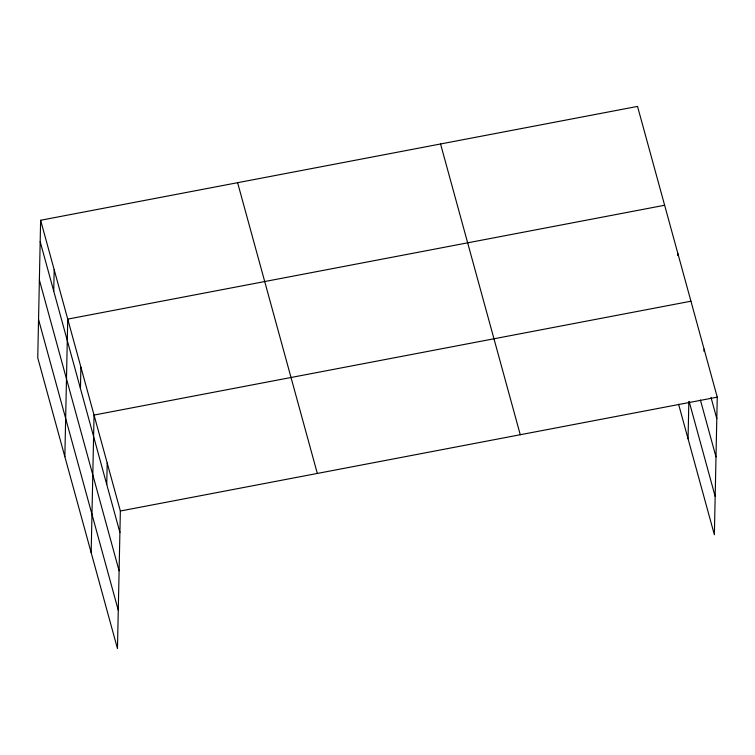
<?xml version="1.0" encoding="UTF-8"?>
<svg xmlns="http://www.w3.org/2000/svg" width="755" height="755" viewBox="0 0 755 755"><rect width="100%" height="100%" fill="white"/><g stroke="black" fill="none" stroke-linecap="round" stroke-linejoin="round"><path stroke-width="1.13" d="M40.628 220.262L37.75 357.842L117.469 648.592L120.356 511.012L40.628 220.262L637.531 106.408L717.25 397.158L714.372 534.738L678.575 404.199M53.737 291.119L54.181 269.695M64.855 456.7L67.733 319.12L664.636 205.256M80.445 388.514L80.889 367.09M91.166 552.651L94.045 415.071L690.938 301.207M106.748 484.465L107.201 463.041M677.745 255.492L677.792 253.236M688.06 438.787L688.843 401.622M704.047 351.434L704.094 349.178M120.356 511.012L717.25 397.158M710.993 397.385L716.797 418.581M700.395 400.008L715.995 456.907M689.173 401.575L715.174 496.403M440.552 143.978L520.27 434.729M237.608 182.691L317.327 473.442M40.185 241.685L119.903 532.435M39.383 280.02L119.101 570.771M38.552 319.516L118.271 610.266"/></g></svg>
